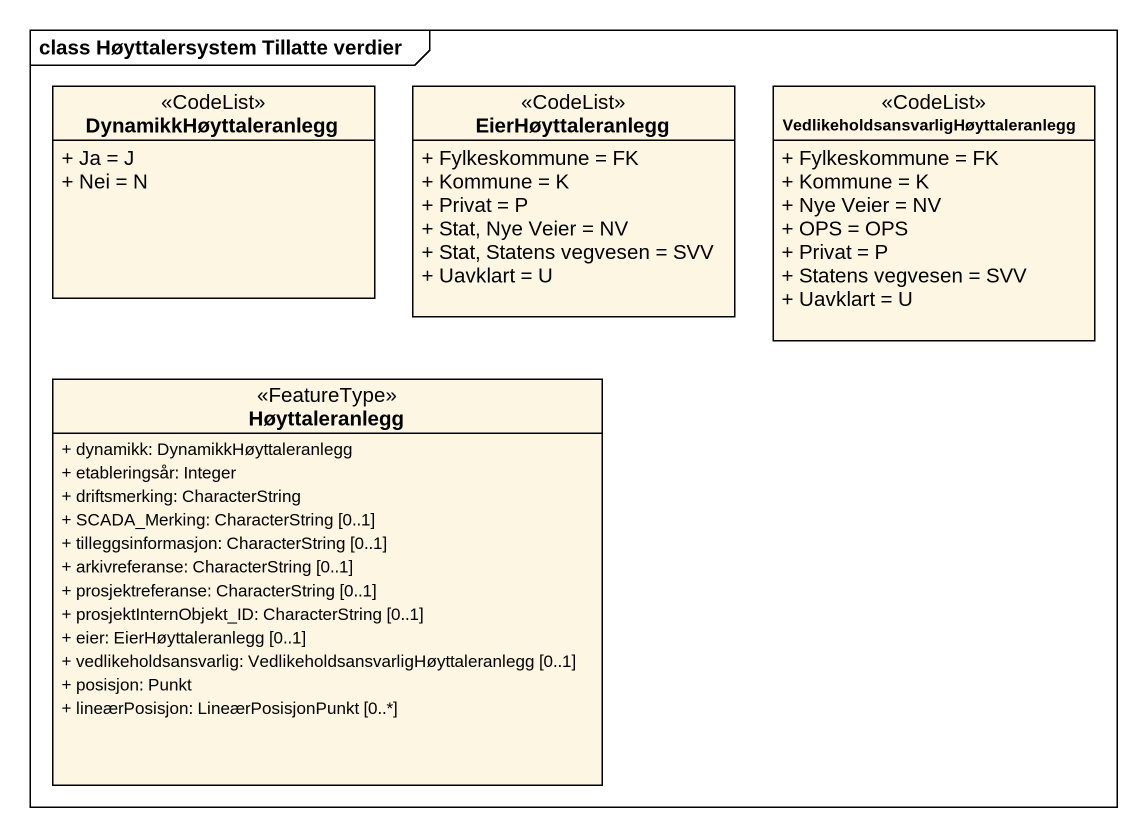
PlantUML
@startuml
mainframe class Høyttalersystem Tillatte verdier
hide circle
hide empty members
skinparam classAttributeIconSize 0
class DynamikkHøyttaleranlegg <<CodeList>> {
  + Ja = J
  + Nei = N
}
class EierHøyttaleranlegg <<CodeList>> {
  + Fylkeskommune = FK
  + Kommune = K
  + Privat = P
  + Stat, Nye Veier = NV
  + Stat, Statens vegvesen = SVV
  + Uavklart = U
}
class "VedlikeholdsansvarligHøyttaleranlegg" as VedlikeholdsansvarligHøyttal <<CodeList>> {
  + Fylkeskommune = FK
  + Kommune = K
  + Nye Veier = NV
  + OPS = OPS
  + Privat = P
  + Statens vegvesen = SVV
  + Uavklart = U
}
class Høyttaleranlegg <<FeatureType>> {
  + dynamikk: DynamikkHøyttaleranlegg
  + etableringsår: Integer
  + driftsmerking: CharacterString
  + SCADA_Merking: CharacterString [0..1]
  + tilleggsinformasjon: CharacterString [0..1]
  + arkivreferanse: CharacterString [0..1]
  + prosjektreferanse: CharacterString [0..1]
  + prosjektInternObjekt_ID: CharacterString [0..1]
  + eier: EierHøyttaleranlegg [0..1]
  + vedlikeholdsansvarlig: VedlikeholdsansvarligHøyttaleranlegg [0..1]
  + posisjon: Punkt
  + lineærPosisjon: LineærPosisjonPunkt [0..*]
}
@enduml
